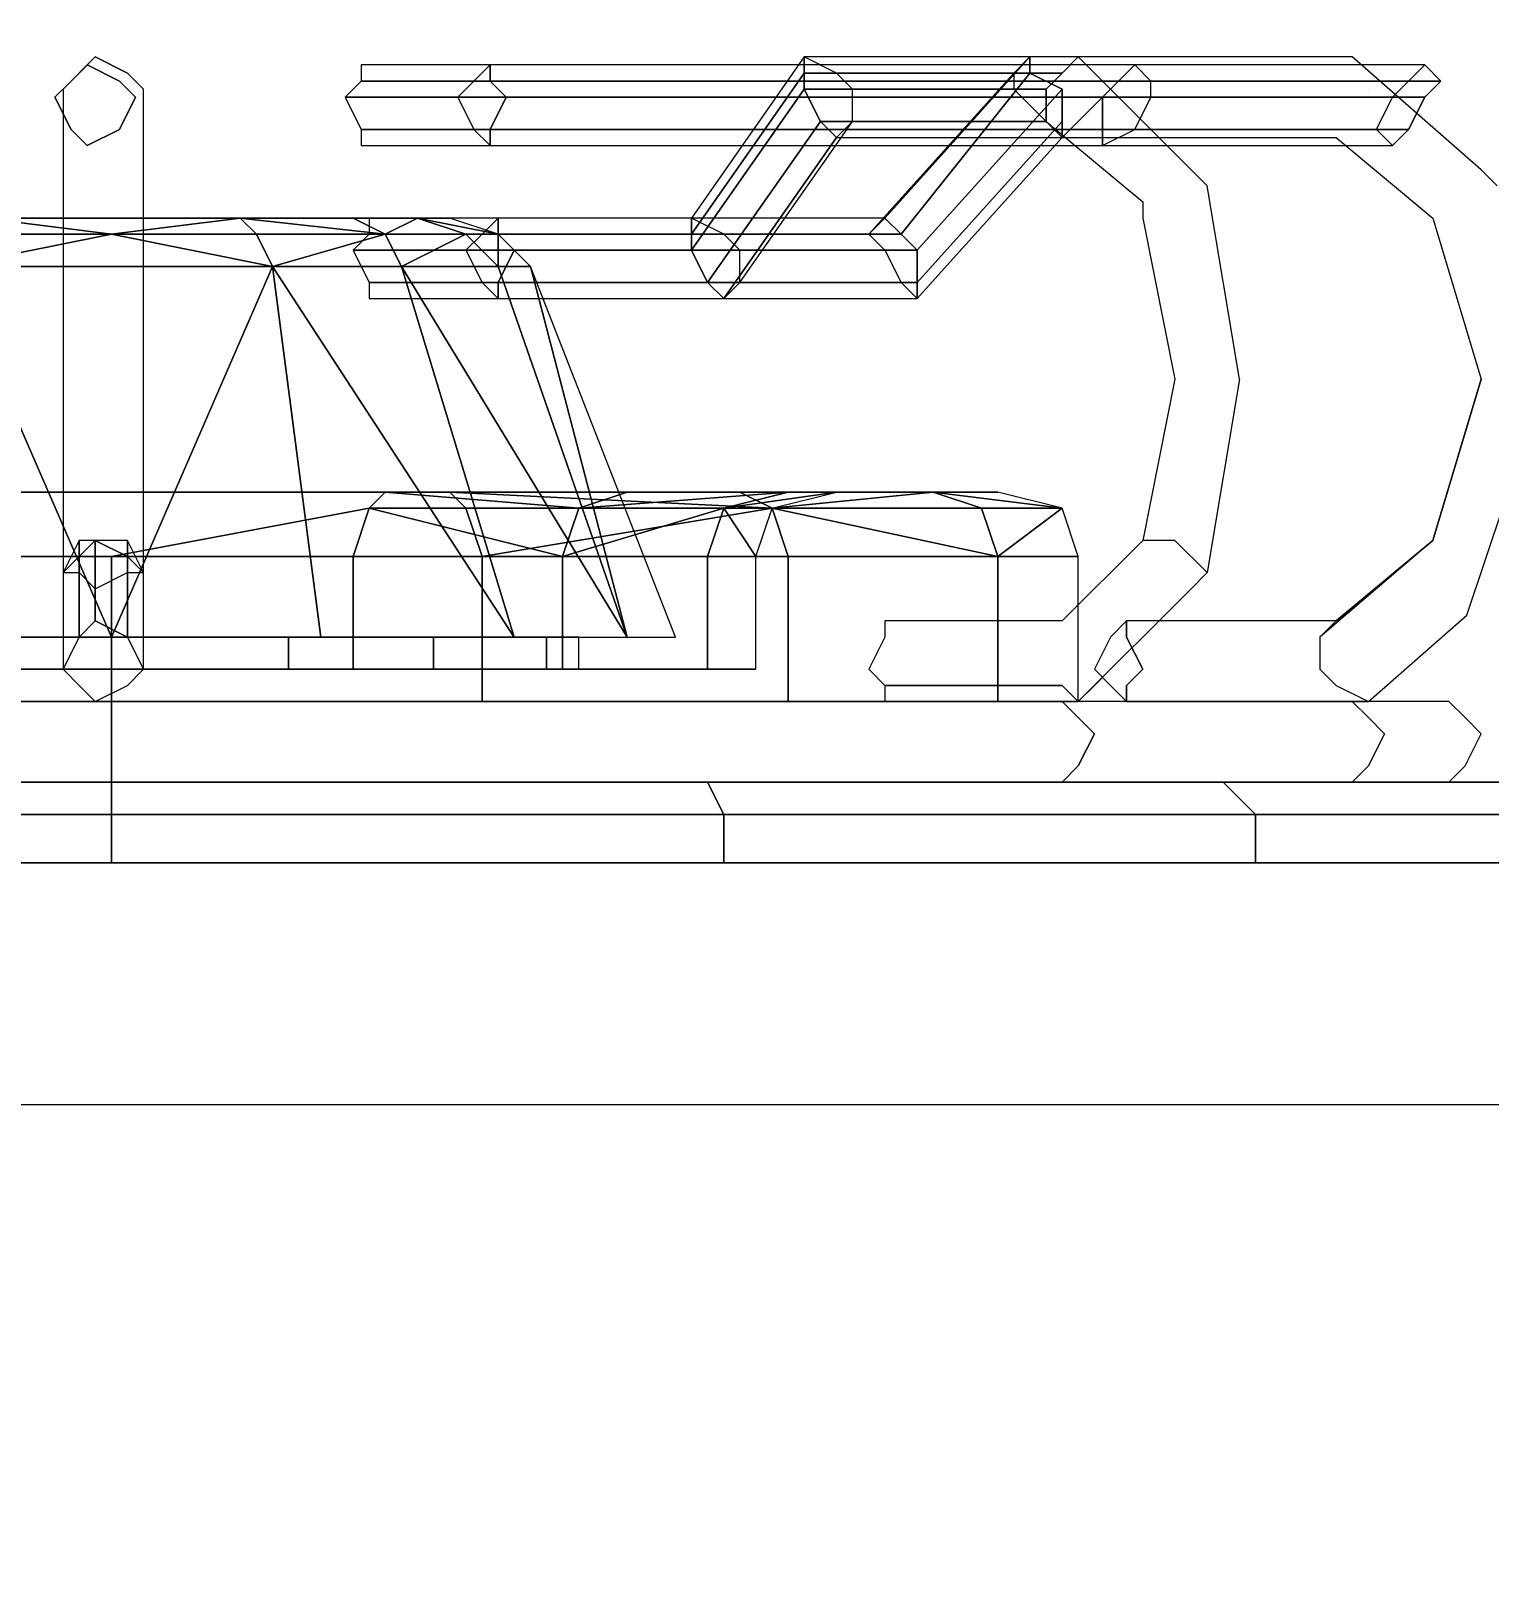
# Model space of a CAD drawing. Header units: millimetres. Extents: x -497855 to 324262, y -590254 to -173602.
# Drawn here: x -485551 to -485463.6, y -587116.4 to -587024.1 of the extents above; entities that cross this region are included whole.
import ezdxf

# ---------------------------------------------------------------- set-up
doc = ezdxf.new("R2010")
doc.units = ezdxf.units.MM
doc.header["$PDMODE"] = 3
doc.layers.add('水电图层', color=4, linetype='Continuous')
doc.styles.add('数、文', font='', dxfattribs={"width": 0.8})
doc.styles.get('数、文').set_extended_font_data('SimSun')
doc.dimstyles.new('60', dxfattribs={"dimscale": 60, "dimtxt": 1, "dimasz": 0.8, "dimexe": 1, "dimexo": 3, "dimgap": 0.3, "dimtad": 1, "dimdec": 0, "dimtxsty": '数、文', "dimblk": 'OBLIQUE', "dimcen": 0.3, "dimdle": 0.4, "dimclrd": 8, "dimclre": 8, "dimclrt": 1, "dimadec": 0, "dimazin": 0, "dimtfac": 1, "dimtdec": 0, "dimtix": 1, "dimtofl": 0, "dimtmove": 1, "dimatfit": 3, "dimldrblk": 'DOT', "dimfxl": 1, "dimfxlon": 1, "dimtolj": 1, "dimarcsym": 0})

# ---------------------------------------------------------------- blocks, each defined once
blk = doc.blocks.new('thyju')
at = {"color": 7, "lineweight": 0}
for p, q in [((-487098.033, -501168.94), (-487098.998, -501169.906)), ((-487098.033, -501168.94), (-487098.998, -501169.906)), ((-487098.998, -501169.906), (-487098.033, -501168.94)), ((-487098.033, -501168.94), (-487098.998, -501169.906)), ((-487098.033, -501168.94), (-487098.998, -501169.906)), ((-487096.101, -501169.906), (-487098.033, -501168.94)), ((-487096.101, -501169.906), (-487098.033, -501168.94)), ((-487098.033, -501168.94), (-487098.033, -501168.94)), ((-487098.033, -501168.94), (-487096.101, -501169.906)), ((-487098.033, -501168.94), (-487098.033, -501168.94)), ((-487096.101, -501169.906), (-487098.033, -501168.94)), ((-487096.101, -501169.906), (-487098.033, -501168.94)), ((-487055.544, -501168.94), (-487062.304, -501178.597)), ((-487055.544, -501169.906), (-487055.544, -501168.94)), ((-487039.128, -501168.94), (-487055.544, -501168.94)), ((-487055.544, -501168.94), (-487055.544, -501169.906)), ((-487053.613, -501169.906), (-487055.544, -501168.94)), ((-487055.544, -501168.94), (-487055.544, -501169.906)), ((-487042.025, -501168.94), (-487050.716, -501178.597)), ((-487050.716, -501178.597), (-487042.025, -501168.94)), ((-487042.025, -501168.94), (-487042.99, -501169.906)), ((-487042.025, -501168.94), (-487042.99, -501169.906)), ((-487042.025, -501169.906), (-487042.025, -501168.94)), ((-487022.712, -501168.94), (-487042.025, -501168.94)), ((-487042.025, -501168.94), (-487042.025, -501169.906)), ((-487042.025, -501169.906), (-487042.025, -501168.94)), ((-487040.094, -501169.906), (-487039.128, -501168.94)), ((-487039.128, -501168.94), (-487040.094, -501169.906)), ((-487039.128, -501168.94), (-487040.094, -501169.906)), ((-487032.368, -501175.7), (-487039.128, -501168.94)), ((-487039.128, -501168.94), (-487032.368, -501175.7)), ((-487038.162, -501169.906), (-487039.128, -501168.94)), ((-487038.162, -501169.906), (-487039.128, -501168.94)), ((-487014.987, -501175.7), (-487022.712, -501168.94)), ((-487098.998, -501169.906), (-487099.964, -501170.872)), ((-487098.998, -501169.906), (-487099.964, -501170.872)), ((-487099.964, -501170.872), (-487098.998, -501169.906)), ((-487098.998, -501169.906), (-487099.964, -501170.872)), ((-487098.998, -501169.906), (-487099.964, -501170.872)), ((-487098.516, -501169.423), (-487099.481, -501170.389)), ((-487099.481, -501170.389), (-487098.516, -501169.423)), ((-487098.516, -501169.423), (-487099.481, -501170.389)), ((-487098.516, -501169.423), (-487099.481, -501170.389)), ((-487098.998, -501169.906), (-487098.998, -501169.906)), ((-487098.998, -501169.906), (-487098.998, -501169.906)), ((-487096.584, -501170.389), (-487098.516, -501169.423)), ((-487098.516, -501169.423), (-487098.516, -501169.423)), ((-487098.516, -501169.423), (-487096.584, -501170.389)), ((-487098.516, -501169.423), (-487098.516, -501169.423)), ((-487096.584, -501170.389), (-487098.516, -501169.423)), ((-487096.584, -501170.389), (-487098.516, -501169.423)), ((-487095.136, -501170.872), (-487096.101, -501169.906)), ((-487095.136, -501170.872), (-487096.101, -501169.906)), ((-487096.101, -501169.906), (-487096.101, -501169.906)), ((-487096.101, -501169.906), (-487095.136, -501170.872)), ((-487096.101, -501169.906), (-487096.101, -501169.906)), ((-487095.136, -501170.872), (-487096.101, -501169.906)), ((-487095.136, -501170.872), (-487096.101, -501169.906)), ((-487035.748, -501169.423), (-487082.099, -501169.423)), ((-487082.099, -501169.423), (-487082.099, -501170.389)), ((-487074.374, -501169.423), (-487075.34, -501170.389)), ((-487074.374, -501170.389), (-487074.374, -501169.423)), ((-487018.366, -501169.423), (-487074.374, -501169.423)), ((-487074.374, -501169.423), (-487074.374, -501170.389)), ((-487062.304, -501179.563), (-487055.544, -501169.906)), ((-487055.544, -501169.906), (-487062.304, -501179.563)), ((-487055.544, -501170.872), (-487055.544, -501169.906)), ((-487055.544, -501169.906), (-487040.094, -501169.906)), ((-487040.094, -501169.906), (-487055.544, -501169.906)), ((-487055.544, -501169.906), (-487055.544, -501170.872)), ((-487055.544, -501169.906), (-487055.544, -501170.872)), ((-487052.647, -501170.872), (-487053.613, -501169.906)), ((-487042.99, -501169.906), (-487051.681, -501179.563)), ((-487049.75, -501179.563), (-487042.025, -501169.906)), ((-487042.025, -501169.906), (-487049.75, -501179.563)), ((-487042.99, -501169.906), (-487042.99, -501170.872)), ((-487040.094, -501170.872), (-487042.025, -501169.906)), ((-487042.025, -501169.906), (-487040.094, -501170.872)), ((-487040.094, -501170.872), (-487042.025, -501169.906)), ((-487041.059, -501170.872), (-487040.094, -501169.906)), ((-487040.094, -501169.906), (-487041.059, -501170.872)), ((-487040.094, -501169.906), (-487041.059, -501170.872)), ((-487037.197, -501170.872), (-487038.162, -501169.906)), ((-487037.197, -501170.872), (-487038.162, -501169.906)), ((-487036.714, -501170.389), (-487035.748, -501169.423)), ((-487035.748, -501169.423), (-487036.714, -501170.389)), ((-487035.748, -501169.423), (-487036.714, -501170.389)), ((-487034.782, -501170.389), (-487035.748, -501169.423)), ((-487034.782, -501170.389), (-487035.748, -501169.423)), ((-487019.332, -501170.389), (-487018.366, -501169.423)), ((-487017.401, -501170.389), (-487018.366, -501169.423)), ((-487018.366, -501169.423), (-487017.401, -501170.389)), ((-487099.481, -501170.389), (-487100.447, -501171.355)), ((-487100.447, -501171.355), (-487099.481, -501170.389)), ((-487099.481, -501170.389), (-487100.447, -501171.355)), ((-487099.481, -501170.389), (-487100.447, -501171.355)), ((-487099.964, -501170.872), (-487099.964, -501180.528)), ((-487099.964, -501170.872), (-487099.964, -501170.872)), ((-487099.964, -501170.872), (-487099.964, -501170.872)), ((-487099.964, -501170.872), (-487099.964, -501176.666)), ((-487099.964, -501170.872), (-487099.964, -501170.872)), ((-487099.481, -501170.389), (-487099.481, -501170.389)), ((-487099.481, -501170.389), (-487099.481, -501170.389)), ((-487095.619, -501171.355), (-487096.584, -501170.389)), ((-487096.584, -501170.389), (-487096.584, -501170.389)), ((-487096.584, -501170.389), (-487095.619, -501171.355)), ((-487096.584, -501170.389), (-487096.584, -501170.389)), ((-487095.619, -501171.355), (-487096.584, -501170.389)), ((-487095.619, -501171.355), (-487096.584, -501170.389)), ((-487095.136, -501180.528), (-487095.136, -501170.872)), ((-487095.136, -501170.872), (-487095.136, -501170.872)), ((-487095.136, -501176.666), (-487095.136, -501170.872)), ((-487082.099, -501170.389), (-487083.065, -501171.355)), ((-487082.099, -501170.389), (-487036.714, -501170.389)), ((-487036.714, -501170.389), (-487082.099, -501170.389)), ((-487075.34, -501170.389), (-487076.305, -501171.355)), ((-487073.409, -501171.355), (-487074.374, -501170.389)), ((-487074.374, -501170.389), (-487017.401, -501170.389)), ((-487017.401, -501170.389), (-487074.374, -501170.389)), ((-487074.374, -501170.389), (-487073.409, -501171.355)), ((-487062.304, -501180.528), (-487055.544, -501170.872)), ((-487055.544, -501170.872), (-487062.304, -501180.528)), ((-487054.578, -501172.803), (-487055.544, -501170.872)), ((-487055.544, -501170.872), (-487041.059, -501170.872)), ((-487041.059, -501170.872), (-487055.544, -501170.872)), ((-487055.544, -501170.872), (-487054.578, -501172.803)), ((-487055.544, -501170.872), (-487054.578, -501172.803)), ((-487055.544, -501170.872), (-487055.544, -501170.872)), ((-487052.647, -501172.803), (-487052.647, -501170.872)), ((-487048.784, -501180.528), (-487040.094, -501170.872)), ((-487040.094, -501170.872), (-487048.784, -501180.528)), ((-487042.99, -501170.872), (-487041.059, -501172.803)), ((-487041.059, -501172.803), (-487041.059, -501170.872)), ((-487041.059, -501170.872), (-487041.059, -501172.803)), ((-487041.059, -501170.872), (-487041.059, -501172.803)), ((-487041.059, -501170.872), (-487041.059, -501170.872)), ((-487040.094, -501172.803), (-487040.094, -501170.872)), ((-487040.094, -501170.872), (-487040.094, -501172.803)), ((-487040.094, -501172.803), (-487040.094, -501170.872)), ((-487040.094, -501170.872), (-487040.094, -501170.872)), ((-487039.128, -501172.803), (-487037.197, -501170.872)), ((-487037.679, -501171.355), (-487036.714, -501170.389)), ((-487036.714, -501170.389), (-487037.679, -501171.355)), ((-487036.714, -501170.389), (-487037.679, -501171.355)), ((-487031.403, -501176.666), (-487037.197, -501170.872)), ((-487034.782, -501171.355), (-487034.782, -501170.389)), ((-487021.746, -501170.872), (-487021.746, -501170.872)), ((-487020.298, -501171.355), (-487019.332, -501170.389)), ((-487017.401, -501170.389), (-487018.366, -501171.355)), ((-487017.401, -501170.389), (-487018.366, -501171.355)), ((-487018.366, -501171.355), (-487017.401, -501170.389)), ((-487100.447, -501171.355), (-487100.447, -501171.355)), ((-487100.447, -501171.355), (-487099.481, -501173.286)), ((-487100.447, -501171.355), (-487100.447, -501171.355)), ((-487099.481, -501173.286), (-487100.447, -501171.355)), ((-487100.447, -501171.355), (-487099.481, -501173.286)), ((-487100.447, -501171.355), (-487100.447, -501171.355)), ((-487096.584, -501173.286), (-487095.619, -501171.355)), ((-487095.619, -501171.355), (-487096.584, -501173.286)), ((-487096.584, -501173.286), (-487095.619, -501171.355)), ((-487095.619, -501171.355), (-487095.619, -501171.355)), ((-487083.065, -501171.355), (-487037.679, -501171.355)), ((-487037.679, -501171.355), (-487083.065, -501171.355)), ((-487083.065, -501171.355), (-487082.099, -501173.286)), ((-487076.305, -501171.355), (-487075.34, -501173.286)), ((-487074.374, -501173.286), (-487073.409, -501171.355)), ((-487073.409, -501171.355), (-487074.374, -501173.286)), ((-487073.409, -501171.355), (-487073.409, -501171.355)), ((-487018.366, -501171.355), (-487073.409, -501171.355)), ((-487073.409, -501171.355), (-487018.366, -501171.355)), ((-487037.679, -501173.286), (-487037.679, -501171.355)), ((-487037.679, -501171.355), (-487037.679, -501173.286)), ((-487037.679, -501171.355), (-487037.679, -501173.286)), ((-487037.679, -501171.355), (-487037.679, -501171.355)), ((-487035.748, -501173.286), (-487034.782, -501171.355)), ((-487021.263, -501173.286), (-487020.298, -501171.355)), ((-487018.366, -501171.355), (-487019.332, -501173.286)), ((-487019.332, -501173.286), (-487018.366, -501171.355)), ((-487018.366, -501171.355), (-487019.332, -501173.286)), ((-487018.366, -501171.355), (-487018.366, -501171.355)), ((-487054.578, -501172.803), (-487061.338, -501182.46)), ((-487061.338, -501182.46), (-487054.578, -501172.803)), ((-487059.407, -501182.46), (-487052.647, -501172.803)), ((-487053.613, -501173.769), (-487054.578, -501172.803)), ((-487041.059, -501172.803), (-487054.578, -501172.803)), ((-487054.578, -501172.803), (-487053.613, -501173.769)), ((-487054.578, -501172.803), (-487041.059, -501172.803)), ((-487054.578, -501172.803), (-487053.613, -501173.769)), ((-487053.613, -501173.769), (-487052.647, -501172.803)), ((-487052.647, -501172.803), (-487053.613, -501173.769)), ((-487040.094, -501172.803), (-487048.784, -501182.46)), ((-487048.784, -501182.46), (-487040.094, -501172.803)), ((-487040.094, -501173.769), (-487041.059, -501172.803)), ((-487041.059, -501172.803), (-487035.265, -501177.631)), ((-487041.059, -501172.803), (-487040.094, -501173.769)), ((-487041.059, -501172.803), (-487040.094, -501173.769)), ((-487040.094, -501173.769), (-487039.128, -501172.803)), ((-487040.094, -501173.769), (-487040.094, -501172.803)), ((-487040.094, -501172.803), (-487040.094, -501173.769)), ((-487040.094, -501173.769), (-487040.094, -501172.803)), ((-487099.481, -501173.286), (-487098.516, -501174.252)), ((-487098.516, -501174.252), (-487099.481, -501173.286)), ((-487099.481, -501173.286), (-487098.516, -501174.252)), ((-487098.516, -501174.252), (-487096.584, -501173.286)), ((-487096.584, -501173.286), (-487098.516, -501174.252)), ((-487098.516, -501174.252), (-487096.584, -501173.286)), ((-487037.679, -501173.286), (-487082.099, -501173.286)), ((-487082.099, -501173.286), (-487082.099, -501174.252)), ((-487082.099, -501173.286), (-487037.679, -501173.286)), ((-487075.34, -501173.286), (-487074.374, -501174.252)), ((-487074.374, -501174.252), (-487074.374, -501173.286)), ((-487074.374, -501173.286), (-487019.332, -501173.286)), ((-487019.332, -501173.286), (-487074.374, -501173.286)), ((-487074.374, -501173.286), (-487074.374, -501174.252)), ((-487060.372, -501183.425), (-487053.613, -501173.769)), ((-487053.613, -501173.769), (-487060.372, -501183.425)), ((-487053.613, -501173.769), (-487040.094, -501173.769)), ((-487048.784, -501183.425), (-487040.094, -501173.769)), ((-487040.094, -501173.769), (-487023.677, -501173.769)), ((-487037.679, -501174.252), (-487037.679, -501173.286)), ((-487037.679, -501173.286), (-487037.679, -501174.252)), ((-487037.679, -501173.286), (-487037.679, -501174.252)), ((-487037.679, -501174.252), (-487035.748, -501173.286)), ((-487023.677, -501173.769), (-487017.884, -501178.597)), ((-487020.298, -501174.252), (-487021.263, -501173.286)), ((-487020.298, -501174.252), (-487021.263, -501173.286)), ((-487019.332, -501173.286), (-487020.298, -501174.252)), ((-487020.298, -501174.252), (-487019.332, -501173.286)), ((-487019.332, -501173.286), (-487020.298, -501174.252)), ((-487082.099, -501174.252), (-487037.679, -501174.252)), ((-487074.374, -501174.252), (-487020.298, -501174.252)), ((-487031.403, -501176.666), (-487032.368, -501175.7)), ((-487014.021, -501176.666), (-487014.987, -501175.7)), ((-487029.471, -501188.253), (-487031.403, -501176.666)), ((-487035.265, -501177.631), (-487035.265, -501178.597)), ((-487035.265, -501177.631), (-487035.265, -501178.597)), ((-487097.067, -501178.597), (-487104.792, -501178.597)), ((-487104.792, -501178.597), (-487097.067, -501178.597)), ((-487097.067, -501179.563), (-487104.792, -501178.597)), ((-487104.792, -501178.597), (-487097.067, -501179.563)), ((-487097.067, -501178.597), (-487104.792, -501178.597)), ((-487089.342, -501178.597), (-487097.067, -501178.597)), ((-487097.067, -501178.597), (-487089.342, -501178.597)), ((-487076.788, -501178.597), (-487097.067, -501178.597)), ((-487097.067, -501178.597), (-487076.788, -501178.597)), ((-487097.067, -501179.563), (-487089.342, -501178.597)), ((-487089.342, -501178.597), (-487097.067, -501178.597)), ((-487089.342, -501178.597), (-487097.067, -501179.563)), ((-487082.582, -501178.597), (-487089.342, -501178.597)), ((-487089.342, -501178.597), (-487082.582, -501178.597)), ((-487088.376, -501179.563), (-487089.342, -501178.597)), ((-487089.342, -501178.597), (-487088.376, -501179.563)), ((-487080.651, -501179.563), (-487089.342, -501178.597)), ((-487089.342, -501178.597), (-487080.651, -501179.563)), ((-487082.582, -501178.597), (-487089.342, -501178.597)), ((-487078.72, -501178.597), (-487082.582, -501178.597)), ((-487082.582, -501178.597), (-487078.72, -501178.597)), ((-487080.651, -501179.563), (-487082.582, -501178.597)), ((-487082.582, -501178.597), (-487080.651, -501179.563)), ((-487078.72, -501178.597), (-487082.582, -501178.597)), ((-487062.304, -501178.597), (-487081.617, -501178.597)), ((-487081.617, -501178.597), (-487081.617, -501179.563)), ((-487080.651, -501179.563), (-487078.72, -501178.597)), ((-487078.72, -501178.597), (-487080.651, -501179.563)), ((-487078.72, -501178.597), (-487076.788, -501178.597)), ((-487076.788, -501178.597), (-487078.72, -501178.597)), ((-487075.823, -501179.563), (-487078.72, -501178.597)), ((-487078.72, -501178.597), (-487075.823, -501179.563)), ((-487073.891, -501179.563), (-487078.72, -501178.597)), ((-487078.72, -501178.597), (-487073.891, -501179.563)), ((-487076.788, -501178.597), (-487078.72, -501178.597)), ((-487073.891, -501179.563), (-487076.788, -501178.597)), ((-487073.891, -501178.597), (-487074.857, -501179.563)), ((-487073.891, -501179.563), (-487073.891, -501178.597)), ((-487050.716, -501178.597), (-487073.891, -501178.597)), ((-487073.891, -501178.597), (-487073.891, -501179.563)), ((-487062.304, -501179.563), (-487062.304, -501178.597)), ((-487062.304, -501178.597), (-487062.304, -501179.563)), ((-487060.372, -501179.563), (-487062.304, -501178.597)), ((-487062.304, -501178.597), (-487062.304, -501179.563)), ((-487051.681, -501179.563), (-487050.716, -501178.597)), ((-487050.716, -501178.597), (-487051.681, -501179.563)), ((-487050.716, -501178.597), (-487049.75, -501179.563)), ((-487049.75, -501179.563), (-487050.716, -501178.597)), ((-487049.75, -501179.563), (-487050.716, -501178.597)), ((-487035.265, -501178.597), (-487033.334, -501188.253)), ((-487017.884, -501178.597), (-487014.987, -501188.253)), ((-487017.884, -501178.597), (-487017.884, -501178.597)), ((-487106.724, -501181.494), (-487097.067, -501179.563)), ((-487097.067, -501179.563), (-487106.724, -501181.494)), ((-487105.758, -501179.563), (-487097.067, -501179.563)), ((-487097.067, -501179.563), (-487105.758, -501179.563)), ((-487099.964, -501180.071), (-487099.964, -501199.841)), ((-487097.067, -501179.563), (-487088.376, -501179.563)), ((-487087.411, -501181.494), (-487097.067, -501179.563)), ((-487097.067, -501179.563), (-487087.411, -501181.494)), ((-487088.376, -501179.563), (-487097.067, -501179.563)), ((-487095.136, -501199.841), (-487095.136, -501180.071)), ((-487087.411, -501181.494), (-487088.376, -501179.563)), ((-487088.376, -501179.563), (-487080.651, -501179.563)), ((-487088.376, -501179.563), (-487087.411, -501181.494)), ((-487080.651, -501179.563), (-487088.376, -501179.563)), ((-487087.411, -501181.494), (-487080.651, -501179.563)), ((-487080.651, -501179.563), (-487087.411, -501181.494)), ((-487081.617, -501179.563), (-487082.582, -501180.528)), ((-487081.617, -501179.563), (-487062.304, -501179.563)), ((-487062.304, -501179.563), (-487081.617, -501179.563)), ((-487080.651, -501179.563), (-487075.823, -501179.563)), ((-487079.685, -501181.494), (-487080.651, -501179.563)), ((-487080.651, -501179.563), (-487079.685, -501181.494)), ((-487075.823, -501179.563), (-487080.651, -501179.563)), ((-487079.685, -501181.494), (-487075.823, -501179.563)), ((-487075.823, -501179.563), (-487079.685, -501181.494)), ((-487075.823, -501179.563), (-487073.891, -501179.563)), ((-487073.891, -501181.494), (-487075.823, -501179.563)), ((-487075.823, -501179.563), (-487073.891, -501181.494)), ((-487073.891, -501179.563), (-487075.823, -501179.563)), ((-487074.857, -501179.563), (-487075.823, -501180.528)), ((-487073.891, -501181.494), (-487073.891, -501179.563)), ((-487071.96, -501181.494), (-487073.891, -501179.563)), ((-487073.891, -501179.563), (-487073.891, -501181.494)), ((-487072.926, -501180.528), (-487073.891, -501179.563)), ((-487073.891, -501179.563), (-487049.75, -501179.563)), ((-487049.75, -501179.563), (-487073.891, -501179.563)), ((-487073.891, -501179.563), (-487072.926, -501180.528)), ((-487062.304, -501180.528), (-487062.304, -501179.563)), ((-487062.304, -501179.563), (-487062.304, -501180.528)), ((-487062.304, -501179.563), (-487062.304, -501180.528)), ((-487059.407, -501180.528), (-487060.372, -501179.563)), ((-487051.681, -501179.563), (-487050.716, -501180.528)), ((-487048.784, -501180.528), (-487049.75, -501179.563)), ((-487048.784, -501180.528), (-487049.75, -501179.563)), ((-487049.75, -501179.563), (-487048.784, -501180.528)), ((-487082.582, -501180.528), (-487062.304, -501180.528)), ((-487062.304, -501180.528), (-487082.582, -501180.528)), ((-487082.582, -501180.528), (-487081.617, -501182.46)), ((-487075.823, -501180.528), (-487074.857, -501182.46)), ((-487073.891, -501182.46), (-487072.926, -501180.528)), ((-487072.926, -501180.528), (-487073.891, -501182.46)), ((-487072.926, -501180.528), (-487072.926, -501180.528)), ((-487072.926, -501180.528), (-487048.784, -501180.528)), ((-487048.784, -501180.528), (-487072.926, -501180.528)), ((-487061.338, -501182.46), (-487062.304, -501180.528)), ((-487062.304, -501180.528), (-487061.338, -501182.46)), ((-487062.304, -501180.528), (-487061.338, -501182.46)), ((-487062.304, -501180.528), (-487062.304, -501180.528)), ((-487059.407, -501182.46), (-487059.407, -501180.528)), ((-487050.716, -501180.528), (-487049.75, -501182.46)), ((-487048.784, -501182.46), (-487048.784, -501180.528)), ((-487048.784, -501182.46), (-487048.784, -501180.528)), ((-487048.784, -501180.528), (-487048.784, -501180.528)), ((-487048.784, -501180.528), (-487048.784, -501182.46)), ((-487106.724, -501181.494), (-487097.067, -501181.494)), ((-487097.067, -501203.704), (-487106.724, -501181.494)), ((-487106.724, -501181.494), (-487097.067, -501203.704)), ((-487097.067, -501181.494), (-487106.724, -501181.494)), ((-487097.067, -501181.494), (-487087.411, -501181.494)), ((-487097.067, -501203.704), (-487087.411, -501181.494)), ((-487087.411, -501181.494), (-487097.067, -501181.494)), ((-487087.411, -501181.494), (-487097.067, -501203.704)), ((-487087.411, -501181.494), (-487079.685, -501181.494)), ((-487084.514, -501203.704), (-487087.411, -501181.494)), ((-487087.411, -501181.494), (-487084.514, -501203.704)), ((-487072.926, -501203.704), (-487087.411, -501181.494)), ((-487087.411, -501181.494), (-487072.926, -501203.704)), ((-487079.685, -501181.494), (-487087.411, -501181.494)), ((-487079.685, -501181.494), (-487073.891, -501181.494)), ((-487072.926, -501203.704), (-487079.685, -501181.494)), ((-487079.685, -501181.494), (-487072.926, -501203.704)), ((-487066.166, -501203.704), (-487079.685, -501181.494)), ((-487079.685, -501181.494), (-487066.166, -501203.704)), ((-487073.891, -501181.494), (-487079.685, -501181.494)), ((-487073.891, -501181.494), (-487071.96, -501181.494)), ((-487066.166, -501203.704), (-487073.891, -501181.494)), ((-487073.891, -501181.494), (-487066.166, -501203.704)), ((-487071.96, -501181.494), (-487073.891, -501181.494)), ((-487066.166, -501203.704), (-487071.96, -501181.494)), ((-487063.269, -501203.704), (-487071.96, -501181.494)), ((-487071.96, -501181.494), (-487066.166, -501203.704)), ((-487061.338, -501182.46), (-487081.617, -501182.46)), ((-487081.617, -501182.46), (-487081.617, -501183.425)), ((-487081.617, -501182.46), (-487061.338, -501182.46)), ((-487074.857, -501182.46), (-487073.891, -501183.425)), ((-487073.891, -501183.425), (-487073.891, -501182.46)), ((-487048.784, -501182.46), (-487073.891, -501182.46)), ((-487073.891, -501182.46), (-487073.891, -501183.425)), ((-487073.891, -501182.46), (-487048.784, -501182.46)), ((-487060.372, -501183.425), (-487061.338, -501182.46)), ((-487061.338, -501182.46), (-487060.372, -501183.425)), ((-487061.338, -501182.46), (-487060.372, -501183.425)), ((-487060.372, -501183.425), (-487059.407, -501182.46)), ((-487060.372, -501183.425), (-487059.407, -501182.46)), ((-487049.75, -501182.46), (-487048.784, -501183.425)), ((-487048.784, -501183.425), (-487048.784, -501182.46)), ((-487048.784, -501183.425), (-487048.784, -501182.46)), ((-487048.784, -501182.46), (-487048.784, -501183.425)), ((-487081.617, -501183.425), (-487060.372, -501183.425)), ((-487073.891, -501183.425), (-487048.784, -501183.425)), ((-487033.334, -501188.253), (-487035.265, -501197.91)), ((-487033.334, -501188.253), (-487033.334, -501188.253)), ((-487033.334, -501188.253), (-487033.334, -501188.253)), ((-487029.471, -501188.253), (-487029.471, -501188.253)), ((-487014.987, -501188.253), (-487017.884, -501197.91)), ((-487017.884, -501197.91), (-487014.987, -501188.253)), ((-487015.839, -501202.397), (-487011.124, -501188.253)), ((-487097.067, -501195.013), (-487117.346, -501195.013)), ((-487117.346, -501195.013), (-487097.067, -501195.013)), ((-487097.067, -501195.013), (-487117.346, -501195.013)), ((-487097.067, -501195.013), (-487113.483, -501195.013)), ((-487113.483, -501195.013), (-487097.067, -501195.013)), ((-487097.067, -501195.013), (-487113.483, -501195.013)), ((-487076.788, -501195.013), (-487097.067, -501195.013)), ((-487097.067, -501195.013), (-487076.788, -501195.013)), ((-487080.651, -501195.013), (-487097.067, -501195.013)), ((-487097.067, -501195.013), (-487080.651, -501195.013)), ((-487076.788, -501195.013), (-487097.067, -501195.013)), ((-487080.651, -501195.013), (-487097.067, -501195.013)), ((-487080.651, -501195.013), (-487081.617, -501195.979)), ((-487081.617, -501195.979), (-487080.651, -501195.013)), ((-487066.166, -501195.013), (-487080.651, -501195.013)), ((-487080.651, -501195.013), (-487066.166, -501195.013)), ((-487066.166, -501195.013), (-487080.651, -501195.013)), ((-487080.651, -501195.013), (-487069.063, -501195.979)), ((-487069.063, -501195.979), (-487080.651, -501195.013)), ((-487059.407, -501195.013), (-487076.788, -501195.013)), ((-487076.788, -501195.013), (-487059.407, -501195.013)), ((-487075.823, -501195.979), (-487076.788, -501195.013)), ((-487076.788, -501195.013), (-487075.823, -501195.979)), ((-487057.475, -501195.979), (-487076.788, -501195.013)), ((-487076.788, -501195.013), (-487057.475, -501195.979)), ((-487059.407, -501195.013), (-487076.788, -501195.013)), ((-487056.51, -501195.013), (-487069.063, -501195.979)), ((-487066.166, -501195.013), (-487069.063, -501195.979)), ((-487069.063, -501195.979), (-487056.51, -501195.013)), ((-487069.063, -501195.979), (-487066.166, -501195.013)), ((-487056.51, -501195.013), (-487066.166, -501195.013)), ((-487066.166, -501195.013), (-487056.51, -501195.013)), ((-487056.51, -501195.013), (-487066.166, -501195.013)), ((-487053.613, -501195.013), (-487060.372, -501195.979)), ((-487056.51, -501195.013), (-487060.372, -501195.979)), ((-487060.372, -501195.979), (-487053.613, -501195.013)), ((-487060.372, -501195.979), (-487056.51, -501195.013)), ((-487047.819, -501195.013), (-487059.407, -501195.013)), ((-487059.407, -501195.013), (-487047.819, -501195.013)), ((-487057.475, -501195.979), (-487059.407, -501195.013)), ((-487059.407, -501195.013), (-487057.475, -501195.979)), ((-487047.819, -501195.013), (-487059.407, -501195.013)), ((-487057.475, -501195.979), (-487047.819, -501195.013)), ((-487047.819, -501195.013), (-487057.475, -501195.979)), ((-487057.475, -501195.979), (-487053.613, -501195.013)), ((-487053.613, -501195.013), (-487056.51, -501195.013)), ((-487056.51, -501195.013), (-487053.613, -501195.013)), ((-487053.613, -501195.013), (-487056.51, -501195.013)), ((-487043.956, -501195.013), (-487053.613, -501195.013)), ((-487053.613, -501195.013), (-487043.956, -501195.013)), ((-487043.956, -501195.013), (-487047.819, -501195.013)), ((-487047.819, -501195.013), (-487043.956, -501195.013)), ((-487044.922, -501195.979), (-487047.819, -501195.013)), ((-487047.819, -501195.013), (-487044.922, -501195.979)), ((-487040.094, -501195.979), (-487047.819, -501195.013)), ((-487047.819, -501195.013), (-487040.094, -501195.979)), ((-487043.956, -501195.013), (-487047.819, -501195.013)), ((-487040.094, -501195.979), (-487043.956, -501195.013)), ((-487081.617, -501195.979), (-487097.067, -501198.876)), ((-487097.067, -501198.876), (-487081.617, -501195.979)), ((-487081.617, -501195.979), (-487082.582, -501198.876)), ((-487082.582, -501198.876), (-487081.617, -501195.979)), ((-487069.063, -501195.979), (-487081.617, -501195.979)), ((-487081.617, -501195.979), (-487070.029, -501198.876)), ((-487070.029, -501198.876), (-487081.617, -501195.979)), ((-487081.617, -501195.979), (-487069.063, -501195.979)), ((-487075.823, -501195.979), (-487057.475, -501195.979)), ((-487074.857, -501198.876), (-487075.823, -501195.979)), ((-487075.823, -501195.979), (-487074.857, -501198.876)), ((-487057.475, -501195.979), (-487075.823, -501195.979)), ((-487074.857, -501198.876), (-487057.475, -501195.979)), ((-487057.475, -501195.979), (-487074.857, -501198.876)), ((-487060.372, -501195.979), (-487070.029, -501198.876)), ((-487069.063, -501195.979), (-487070.029, -501198.876)), ((-487070.029, -501198.876), (-487060.372, -501195.979)), ((-487070.029, -501198.876), (-487069.063, -501195.979)), ((-487060.372, -501195.979), (-487069.063, -501195.979)), ((-487069.063, -501195.979), (-487060.372, -501195.979)), ((-487060.372, -501195.979), (-487061.338, -501198.876)), ((-487061.338, -501198.876), (-487060.372, -501195.979)), ((-487057.475, -501195.979), (-487060.372, -501195.979)), ((-487060.372, -501195.979), (-487058.441, -501198.876)), ((-487058.441, -501198.876), (-487060.372, -501195.979)), ((-487060.372, -501195.979), (-487057.475, -501195.979)), ((-487058.441, -501198.876), (-487057.475, -501195.979)), ((-487057.475, -501195.979), (-487044.922, -501195.979)), ((-487056.51, -501198.876), (-487057.475, -501195.979)), ((-487057.475, -501195.979), (-487056.51, -501198.876)), ((-487043.956, -501198.876), (-487057.475, -501195.979)), ((-487057.475, -501195.979), (-487043.956, -501198.876)), ((-487044.922, -501195.979), (-487057.475, -501195.979)), ((-487044.922, -501195.979), (-487040.094, -501195.979)), ((-487043.956, -501198.876), (-487044.922, -501195.979)), ((-487044.922, -501195.979), (-487043.956, -501198.876)), ((-487040.094, -501195.979), (-487044.922, -501195.979)), ((-487043.956, -501198.876), (-487040.094, -501195.979)), ((-487040.094, -501195.979), (-487043.956, -501198.876)), ((-487039.128, -501198.876), (-487040.094, -501195.979)), ((-487098.998, -501197.91), (-487099.964, -501199.841)), ((-487098.998, -501197.91), (-487098.998, -501203.704)), ((-487098.033, -501197.91), (-487098.998, -501197.91)), ((-487098.998, -501203.704), (-487098.998, -501197.91)), ((-487098.033, -501197.91), (-487098.998, -501198.876)), ((-487098.998, -501198.876), (-487098.033, -501197.91)), ((-487098.033, -501202.738), (-487098.033, -501197.91)), ((-487098.033, -501197.91), (-487098.033, -501202.738)), ((-487096.101, -501197.91), (-487098.033, -501197.91)), ((-487096.101, -501198.876), (-487098.033, -501197.91)), ((-487098.033, -501197.91), (-487096.101, -501198.876)), ((-487096.101, -501203.704), (-487096.101, -501197.91)), ((-487096.101, -501197.91), (-487096.101, -501203.704)), ((-487095.136, -501199.841), (-487096.101, -501197.91)), ((-487035.265, -501197.91), (-487040.094, -501202.738)), ((-487035.265, -501197.91), (-487035.265, -501197.91)), ((-487033.334, -501197.91), (-487035.265, -501197.91)), ((-487035.265, -501197.91), (-487035.265, -501197.91)), ((-487031.403, -501199.841), (-487033.334, -501197.91)), ((-487017.884, -501197.91), (-487024.643, -501203.704)), ((-487017.884, -501197.91), (-487023.677, -501202.738)), ((-487023.677, -501202.738), (-487017.884, -501197.91)), ((-487017.884, -501197.91), (-487017.884, -501197.91)), ((-487017.884, -501197.91), (-487017.884, -501197.91)), ((-487119.277, -501198.876), (-487097.067, -501198.876)), ((-487097.067, -501198.876), (-487119.277, -501198.876)), ((-487097.067, -501198.876), (-487111.552, -501198.876)), ((-487111.552, -501198.876), (-487097.067, -501198.876)), ((-487098.998, -501198.876), (-487099.964, -501199.841)), ((-487099.964, -501199.841), (-487098.998, -501198.876)), ((-487097.067, -501198.876), (-487074.857, -501198.876)), ((-487097.067, -501207.567), (-487097.067, -501198.876)), ((-487097.067, -501198.876), (-487097.067, -501207.567)), ((-487074.857, -501198.876), (-487097.067, -501198.876)), ((-487082.582, -501198.876), (-487097.067, -501198.876)), ((-487097.067, -501198.876), (-487097.067, -501205.635)), ((-487097.067, -501205.635), (-487097.067, -501198.876)), ((-487097.067, -501198.876), (-487082.582, -501198.876)), ((-487096.101, -501198.876), (-487095.136, -501199.841)), ((-487095.136, -501199.841), (-487096.101, -501198.876)), ((-487070.029, -501198.876), (-487082.582, -501198.876)), ((-487082.582, -501198.876), (-487082.582, -501205.635)), ((-487082.582, -501205.635), (-487082.582, -501198.876)), ((-487082.582, -501198.876), (-487070.029, -501198.876)), ((-487074.857, -501198.876), (-487056.51, -501198.876)), ((-487074.857, -501207.567), (-487074.857, -501198.876)), ((-487074.857, -501198.876), (-487074.857, -501207.567)), ((-487056.51, -501198.876), (-487074.857, -501198.876)), ((-487061.338, -501198.876), (-487070.029, -501198.876)), ((-487070.029, -501198.876), (-487070.029, -501205.635)), ((-487070.029, -501205.635), (-487070.029, -501198.876)), ((-487070.029, -501198.876), (-487061.338, -501198.876)), ((-487058.441, -501198.876), (-487061.338, -501198.876)), ((-487061.338, -501198.876), (-487061.338, -501205.635)), ((-487061.338, -501205.635), (-487061.338, -501198.876)), ((-487061.338, -501198.876), (-487058.441, -501198.876)), ((-487058.441, -501205.635), (-487058.441, -501198.876)), ((-487056.51, -501198.876), (-487043.956, -501198.876)), ((-487056.51, -501207.567), (-487056.51, -501198.876)), ((-487056.51, -501198.876), (-487056.51, -501207.567)), ((-487043.956, -501198.876), (-487056.51, -501198.876)), ((-487043.956, -501198.876), (-487039.128, -501198.876)), ((-487043.956, -501207.567), (-487043.956, -501198.876)), ((-487043.956, -501198.876), (-487043.956, -501207.567)), ((-487039.128, -501198.876), (-487043.956, -501198.876)), ((-487039.128, -501207.567), (-487039.128, -501198.876)), ((-487099.964, -501199.841), (-487099.964, -501205.635)), ((-487099.964, -501199.841), (-487098.998, -501199.841)), ((-487099.964, -501199.841), (-487099.964, -501199.841)), ((-487098.998, -501199.841), (-487098.033, -501200.807)), ((-487098.033, -501200.807), (-487096.101, -501199.841)), ((-487096.101, -501199.841), (-487095.136, -501199.841)), ((-487095.136, -501205.635), (-487095.136, -501199.841)), ((-487032.368, -501200.807), (-487031.403, -501199.841)), ((-487031.403, -501199.841), (-487031.403, -501199.841)), ((-487039.128, -501207.567), (-487032.368, -501200.807)), ((-487021.746, -501207.567), (-487015.839, -501202.397)), ((-487098.998, -501203.704), (-487098.033, -501202.738)), ((-487098.033, -501202.738), (-487098.998, -501203.704)), ((-487098.998, -501203.704), (-487098.033, -501202.738)), ((-487098.033, -501202.738), (-487098.998, -501203.704)), ((-487098.033, -501202.738), (-487098.998, -501203.704)), ((-487098.033, -501202.738), (-487096.101, -501203.704)), ((-487096.101, -501203.704), (-487098.033, -501202.738)), ((-487098.033, -501202.738), (-487098.033, -501202.738)), ((-487098.033, -501202.738), (-487098.033, -501202.738)), ((-487098.033, -501202.738), (-487096.101, -501203.704)), ((-487096.101, -501203.704), (-487098.033, -501202.738)), ((-487096.101, -501203.704), (-487098.033, -501202.738)), ((-487040.094, -501202.738), (-487050.716, -501202.738)), ((-487050.716, -501202.738), (-487050.716, -501203.704)), ((-487036.231, -501202.738), (-487037.197, -501203.704)), ((-487036.231, -501203.704), (-487036.231, -501202.738)), ((-487023.677, -501202.738), (-487036.231, -501202.738)), ((-487036.231, -501202.738), (-487036.231, -501203.704)), ((-487023.677, -501202.738), (-487024.643, -501203.704)), ((-487024.643, -501203.704), (-487023.677, -501202.738)), ((-487109.621, -501203.704), (-487097.067, -501203.704)), ((-487097.067, -501203.704), (-487107.689, -501203.704)), ((-487099.964, -501205.635), (-487098.998, -501203.704)), ((-487098.998, -501203.704), (-487099.964, -501205.635)), ((-487099.964, -501205.635), (-487098.998, -501203.704)), ((-487098.998, -501203.704), (-487099.964, -501205.635)), ((-487098.998, -501203.704), (-487099.964, -501205.635)), ((-487098.998, -501203.704), (-487098.998, -501203.704)), ((-487098.998, -501203.704), (-487098.998, -501203.704)), ((-487097.067, -501203.704), (-487084.514, -501203.704)), ((-487097.067, -501205.635), (-487097.067, -501203.704)), ((-487097.067, -501203.704), (-487097.067, -501205.635)), ((-487086.445, -501203.704), (-487097.067, -501203.704)), ((-487096.101, -501203.704), (-487095.136, -501205.635)), ((-487095.136, -501205.635), (-487096.101, -501203.704)), ((-487096.101, -501203.704), (-487096.101, -501203.704)), ((-487096.101, -501203.704), (-487096.101, -501203.704)), ((-487096.101, -501203.704), (-487095.136, -501205.635)), ((-487095.136, -501205.635), (-487096.101, -501203.704)), ((-487095.136, -501205.635), (-487096.101, -501203.704)), ((-487086.445, -501205.635), (-487086.445, -501203.704)), ((-487086.445, -501203.704), (-487086.445, -501205.635)), ((-487077.754, -501203.704), (-487086.445, -501203.704)), ((-487084.514, -501203.704), (-487072.926, -501203.704)), ((-487077.754, -501205.635), (-487077.754, -501203.704)), ((-487077.754, -501203.704), (-487077.754, -501205.635)), ((-487070.994, -501203.704), (-487077.754, -501203.704)), ((-487072.926, -501203.704), (-487066.166, -501203.704)), ((-487070.994, -501205.635), (-487070.994, -501203.704)), ((-487070.994, -501203.704), (-487070.994, -501205.635)), ((-487069.063, -501203.704), (-487070.994, -501203.704)), ((-487069.063, -501205.635), (-487069.063, -501203.704)), ((-487066.166, -501203.704), (-487063.269, -501203.704)), ((-487050.716, -501203.704), (-487051.681, -501205.635)), ((-487037.197, -501203.704), (-487038.162, -501205.635)), ((-487035.265, -501205.635), (-487036.231, -501203.704)), ((-487036.231, -501203.704), (-487035.265, -501205.635)), ((-487024.643, -501203.704), (-487024.643, -501205.635)), ((-487097.067, -501205.635), (-487111.552, -501205.635)), ((-487111.552, -501205.635), (-487097.067, -501205.635)), ((-487111.552, -501205.635), (-487097.067, -501205.635)), ((-487107.689, -501205.635), (-487097.067, -501205.635)), ((-487097.067, -501205.635), (-487107.689, -501205.635)), ((-487107.689, -501205.635), (-487097.067, -501205.635)), ((-487099.964, -501205.635), (-487098.998, -501206.601)), ((-487099.964, -501205.635), (-487099.964, -501205.635)), ((-487099.964, -501205.635), (-487099.964, -501205.635)), ((-487099.964, -501205.635), (-487098.998, -501206.601)), ((-487099.964, -501205.635), (-487099.964, -501205.635)), ((-487097.067, -501205.635), (-487086.445, -501205.635)), ((-487082.582, -501205.635), (-487097.067, -501205.635)), ((-487097.067, -501205.635), (-487082.582, -501205.635)), ((-487086.445, -501205.635), (-487097.067, -501205.635)), ((-487097.067, -501205.635), (-487086.445, -501205.635)), ((-487097.067, -501205.635), (-487082.582, -501205.635)), ((-487096.101, -501206.601), (-487095.136, -501205.635)), ((-487096.101, -501206.601), (-487095.136, -501205.635)), ((-487095.136, -501205.635), (-487095.136, -501205.635)), ((-487086.445, -501205.635), (-487077.754, -501205.635)), ((-487077.754, -501205.635), (-487086.445, -501205.635)), ((-487086.445, -501205.635), (-487077.754, -501205.635)), ((-487070.029, -501205.635), (-487082.582, -501205.635)), ((-487082.582, -501205.635), (-487070.029, -501205.635)), ((-487082.582, -501205.635), (-487070.029, -501205.635)), ((-487077.754, -501205.635), (-487070.994, -501205.635)), ((-487070.994, -501205.635), (-487077.754, -501205.635)), ((-487077.754, -501205.635), (-487070.994, -501205.635)), ((-487070.994, -501205.635), (-487069.063, -501205.635)), ((-487069.063, -501205.635), (-487070.994, -501205.635)), ((-487070.994, -501205.635), (-487069.063, -501205.635)), ((-487061.338, -501205.635), (-487070.029, -501205.635)), ((-487070.029, -501205.635), (-487061.338, -501205.635)), ((-487070.029, -501205.635), (-487061.338, -501205.635)), ((-487058.441, -501205.635), (-487069.063, -501205.635)), ((-487069.063, -501205.635), (-487058.441, -501205.635)), ((-487058.441, -501205.635), (-487061.338, -501205.635)), ((-487061.338, -501205.635), (-487058.441, -501205.635)), ((-487061.338, -501205.635), (-487058.441, -501205.635)), ((-487051.681, -501205.635), (-487050.716, -501206.601)), ((-487038.162, -501206.601), (-487037.197, -501205.635)), ((-487038.162, -501205.635), (-487037.197, -501206.601)), ((-487035.265, -501205.635), (-487036.231, -501206.601)), ((-487036.231, -501206.601), (-487035.265, -501205.635)), ((-487035.265, -501205.635), (-487035.265, -501205.635)), ((-487024.643, -501205.635), (-487023.677, -501206.601)), ((-487098.998, -501206.601), (-487098.033, -501207.567)), ((-487098.998, -501206.601), (-487098.033, -501207.567)), ((-487098.033, -501207.567), (-487096.101, -501206.601)), ((-487098.033, -501207.567), (-487096.101, -501206.601)), ((-487040.094, -501206.601), (-487050.716, -501206.601)), ((-487050.716, -501206.601), (-487050.716, -501207.567)), ((-487050.716, -501206.601), (-487040.094, -501206.601)), ((-487040.094, -501206.601), (-487039.128, -501207.567)), ((-487039.128, -501207.567), (-487040.094, -501206.601)), ((-487040.094, -501206.601), (-487039.128, -501207.567)), ((-487039.128, -501207.567), (-487038.162, -501206.601)), ((-487037.197, -501206.601), (-487036.231, -501207.567)), ((-487036.231, -501206.601), (-487036.231, -501207.567)), ((-487036.231, -501207.567), (-487036.231, -501206.601)), ((-487023.677, -501206.601), (-487021.746, -501207.567)), ((-487097.067, -501207.567), (-487127.968, -501207.567)), ((-487097.067, -501207.567), (-487127.002, -501207.567)), ((-487119.277, -501207.567), (-487097.067, -501207.567)), ((-487097.067, -501207.567), (-487074.857, -501207.567)), ((-487066.166, -501207.567), (-487097.067, -501207.567)), ((-487097.067, -501207.567), (-487097.067, -501208.532)), ((-487097.067, -501208.532), (-487097.067, -501207.567)), ((-487097.067, -501208.532), (-487097.067, -501207.567)), ((-487067.132, -501207.567), (-487097.067, -501207.567)), ((-487097.067, -501207.567), (-487097.067, -501208.532)), ((-487074.857, -501207.567), (-487056.51, -501207.567)), ((-487067.132, -501207.567), (-487067.132, -501207.567)), ((-487040.094, -501207.567), (-487067.132, -501207.567)), ((-487040.094, -501207.567), (-487067.132, -501207.567)), ((-487067.132, -501207.567), (-487067.132, -501207.567)), ((-487056.51, -501207.567), (-487043.956, -501207.567)), ((-487050.716, -501207.567), (-487039.128, -501207.567)), ((-487043.956, -501207.567), (-487039.128, -501207.567)), ((-487022.712, -501207.567), (-487040.094, -501207.567)), ((-487040.094, -501207.567), (-487039.128, -501208.532)), ((-487039.128, -501208.532), (-487040.094, -501207.567)), ((-487039.128, -501208.532), (-487040.094, -501207.567)), ((-487040.094, -501207.567), (-487040.094, -501207.567)), ((-487022.712, -501207.567), (-487040.094, -501207.567)), ((-487039.128, -501208.532), (-487040.094, -501207.567)), ((-487040.094, -501207.567), (-487040.094, -501207.567)), ((-487036.231, -501207.567), (-487021.746, -501207.567)), ((-487021.746, -501208.532), (-487022.712, -501207.567)), ((-487022.712, -501207.567), (-487022.712, -501207.567)), ((-487016.918, -501207.567), (-487022.712, -501207.567)), ((-487022.712, -501207.567), (-487021.746, -501208.532)), ((-487021.746, -501208.532), (-487022.712, -501207.567)), ((-487016.918, -501207.567), (-487022.712, -501207.567)), ((-487021.746, -501208.532), (-487022.712, -501207.567)), ((-487022.712, -501207.567), (-487022.712, -501207.567)), ((-487015.952, -501208.532), (-487016.918, -501207.567)), ((-487015.952, -501208.532), (-487016.918, -501207.567)), ((-487016.918, -501207.567), (-487016.918, -501207.567)), ((-487097.067, -501208.532), (-487097.067, -501209.498)), ((-487097.067, -501209.498), (-487097.067, -501208.532)), ((-487097.067, -501209.498), (-487097.067, -501208.532)), ((-487097.067, -501208.532), (-487097.067, -501209.498)), ((-487039.128, -501208.532), (-487038.162, -501209.498)), ((-487038.162, -501209.498), (-487039.128, -501208.532)), ((-487038.162, -501209.498), (-487039.128, -501208.532)), ((-487038.162, -501209.498), (-487039.128, -501208.532)), ((-487020.78, -501209.498), (-487021.746, -501208.532)), ((-487021.746, -501208.532), (-487020.78, -501209.498)), ((-487020.78, -501209.498), (-487021.746, -501208.532)), ((-487020.78, -501209.498), (-487021.746, -501208.532)), ((-487014.987, -501209.498), (-487015.952, -501208.532)), ((-487014.987, -501209.498), (-487015.952, -501208.532)), ((-487097.067, -501209.498), (-487097.067, -501211.429)), ((-487097.067, -501211.429), (-487097.067, -501209.498)), ((-487097.067, -501211.429), (-487097.067, -501209.498)), ((-487097.067, -501209.498), (-487097.067, -501211.429)), ((-487038.162, -501209.498), (-487039.128, -501211.429)), ((-487039.128, -501211.429), (-487038.162, -501209.498)), ((-487039.128, -501211.429), (-487038.162, -501209.498)), ((-487039.128, -501211.429), (-487038.162, -501209.498)), ((-487021.746, -501211.429), (-487020.78, -501209.498)), ((-487020.78, -501209.498), (-487021.746, -501211.429)), ((-487021.746, -501211.429), (-487020.78, -501209.498)), ((-487021.746, -501211.429), (-487020.78, -501209.498)), ((-487015.952, -501211.429), (-487014.987, -501209.498)), ((-487015.952, -501211.429), (-487014.987, -501209.498)), ((-487097.067, -501211.429), (-487097.067, -501212.395)), ((-487097.067, -501212.395), (-487097.067, -501211.429)), ((-487097.067, -501212.395), (-487097.067, -501211.429)), ((-487097.067, -501211.429), (-487097.067, -501212.395)), ((-487039.128, -501211.429), (-487040.094, -501212.395)), ((-487040.094, -501212.395), (-487039.128, -501211.429)), ((-487040.094, -501212.395), (-487039.128, -501211.429)), ((-487040.094, -501212.395), (-487039.128, -501211.429)), ((-487022.712, -501212.395), (-487021.746, -501211.429)), ((-487021.746, -501211.429), (-487022.712, -501212.395)), ((-487022.712, -501212.395), (-487021.746, -501211.429)), ((-487022.712, -501212.395), (-487021.746, -501211.429)), ((-487016.918, -501212.395), (-487015.952, -501211.429)), ((-487016.918, -501212.395), (-487015.952, -501211.429)), ((-487097.067, -501212.395), (-487132.796, -501212.395)), ((-487097.067, -501212.395), (-487132.796, -501212.395)), ((-487132.796, -501212.395), (-487097.067, -501212.395)), ((-487127.968, -501212.395), (-487097.067, -501212.395)), ((-487127.002, -501212.395), (-487097.067, -501212.395)), ((-487097.067, -501212.395), (-487066.166, -501212.395)), ((-487097.067, -501212.395), (-487067.132, -501212.395)), ((-487097.067, -501212.395), (-487097.067, -501214.326)), ((-487061.338, -501212.395), (-487097.067, -501212.395)), ((-487097.067, -501214.326), (-487097.067, -501212.395)), ((-487061.338, -501212.395), (-487097.067, -501212.395)), ((-487097.067, -501212.395), (-487061.338, -501212.395)), ((-487067.132, -501212.395), (-487040.094, -501212.395)), ((-487067.132, -501212.395), (-487040.094, -501212.395)), ((-487061.338, -501212.395), (-487060.372, -501214.326)), ((-487030.437, -501212.395), (-487061.338, -501212.395)), ((-487060.372, -501214.326), (-487061.338, -501212.395)), ((-487030.437, -501212.395), (-487061.338, -501212.395)), ((-487061.338, -501212.395), (-487030.437, -501212.395)), ((-487040.094, -501212.395), (-487022.712, -501212.395)), ((-487040.094, -501212.395), (-487022.712, -501212.395)), ((-487030.437, -501212.395), (-487028.506, -501214.326)), ((-487011.124, -501212.395), (-487030.437, -501212.395)), ((-487028.506, -501214.326), (-487030.437, -501212.395)), ((-487011.124, -501212.395), (-487030.437, -501212.395)), ((-487030.437, -501212.395), (-487011.124, -501212.395)), ((-487022.712, -501212.395), (-487016.918, -501212.395)), ((-487022.712, -501212.395), (-487016.918, -501212.395)), ((-487133.762, -501214.326), (-487097.067, -501214.326)), ((-487097.067, -501214.326), (-487133.762, -501214.326)), ((-487097.067, -501214.326), (-487060.372, -501214.326)), ((-487097.067, -501214.326), (-487097.067, -501217.223)), ((-487060.372, -501214.326), (-487097.067, -501214.326)), ((-487097.067, -501217.223), (-487097.067, -501214.326)), ((-487060.372, -501214.326), (-487028.506, -501214.326)), ((-487060.372, -501214.326), (-487060.372, -501217.223)), ((-487028.506, -501214.326), (-487060.372, -501214.326)), ((-487060.372, -501217.223), (-487060.372, -501214.326)), ((-487028.506, -501214.326), (-487008.227, -501214.326)), ((-487028.506, -501214.326), (-487028.506, -501217.223)), ((-487008.227, -501214.326), (-487028.506, -501214.326)), ((-487028.506, -501217.223), (-487028.506, -501214.326)), ((-486965.369, -501217.223), (-487576.743, -501217.223)), ((-487576.743, -501217.223), (-486965.369, -501217.223)), ((-486965.369, -501217.223), (-487576.743, -501217.223)), ((-487133.762, -501217.223), (-487097.067, -501217.223)), ((-487097.067, -501217.223), (-487060.372, -501217.223)), ((-487060.372, -501217.223), (-487028.506, -501217.223)), ((-487028.506, -501217.223), (-487008.227, -501217.223)), ((-487586.4, -501231.708), (-486955.713, -501231.708))]:
    blk.add_line(p, q, dxfattribs=at)
at = {"linetype": 'Continuous', "lineweight": 0, "ltscale": 2}
blk.add_line((-487029.471, -501188.253), (-487031.403, -501199.841), dxfattribs=at)
blk = doc.blocks.new('_Oblique')
at = {"color": 0, "linetype": 'ByBlock', "lineweight": -2}
blk.add_line((-0.5, -0.5), (0.5, 0.5), dxfattribs=at)
blk = doc.blocks.new('*D463')
at = {"layer": 'Defpoints', "color": 0}
for p in [(-484505.17, -586838.448), (-484505.17, -586890.34), (-487055.15, -587116.36)]:
    blk.add_point(p, dxfattribs=at)
at = {"layer": '水电图层', "color": 8, "lineweight": -2}
for p, q in [((-487055.15, -586936.36), (-487055.15, -586830.34)), ((-487079.15, -586890.34), (-484481.17, -586890.34)), ((-484505.17, -586890.34), (-484505.17, -586950.34))]:
    blk.add_line(p, q, dxfattribs=at)
at = {"layer": '水电图层', "color": 8, "lineweight": -2, "xscale": 48, "yscale": 48, "zscale": 48, "rotation": 180}
blk.add_blockref('_Oblique', (-487055.15, -586890.34), dxfattribs=at)
at = {"layer": '水电图层', "color": 8, "lineweight": -2, "xscale": 48, "yscale": 48, "zscale": 48}
blk.add_blockref('_Oblique', (-484505.17, -586890.34), dxfattribs=at)
at = {"layer": '水电图层', "color": 1, "insert": (-485780.16, -586842.34), "char_height": 60, "attachment_point": 5, "style": '数、文'}
blk.add_mtext('\\A1;2550', dxfattribs=at)

msp = doc.modelspace()

# ---------------------------------------------------------------- block references
at = {"layer": '水电图层', "color": 255}
msp.add_blockref('thyju', (1550.906, -85856.74), dxfattribs=at)

# ---------------------------------------------------------------- dimensions: what is measured, and where the dimension line sits
dim = msp.add_linear_dim(base=(-484505.17, -586890.34), p1=(-487055.15, -587116.36), p2=(-484505.17, -586838.448), dimstyle='60', override={"dimdec": 1, "dimtdec": 1}, dxfattribs=at)
dim.commit()
dim.dimension.update_dxf_attribs({"geometry": '*D463', "text_midpoint": (-485780.16, -586842.34)})

doc.saveas('drawing.dxf')
